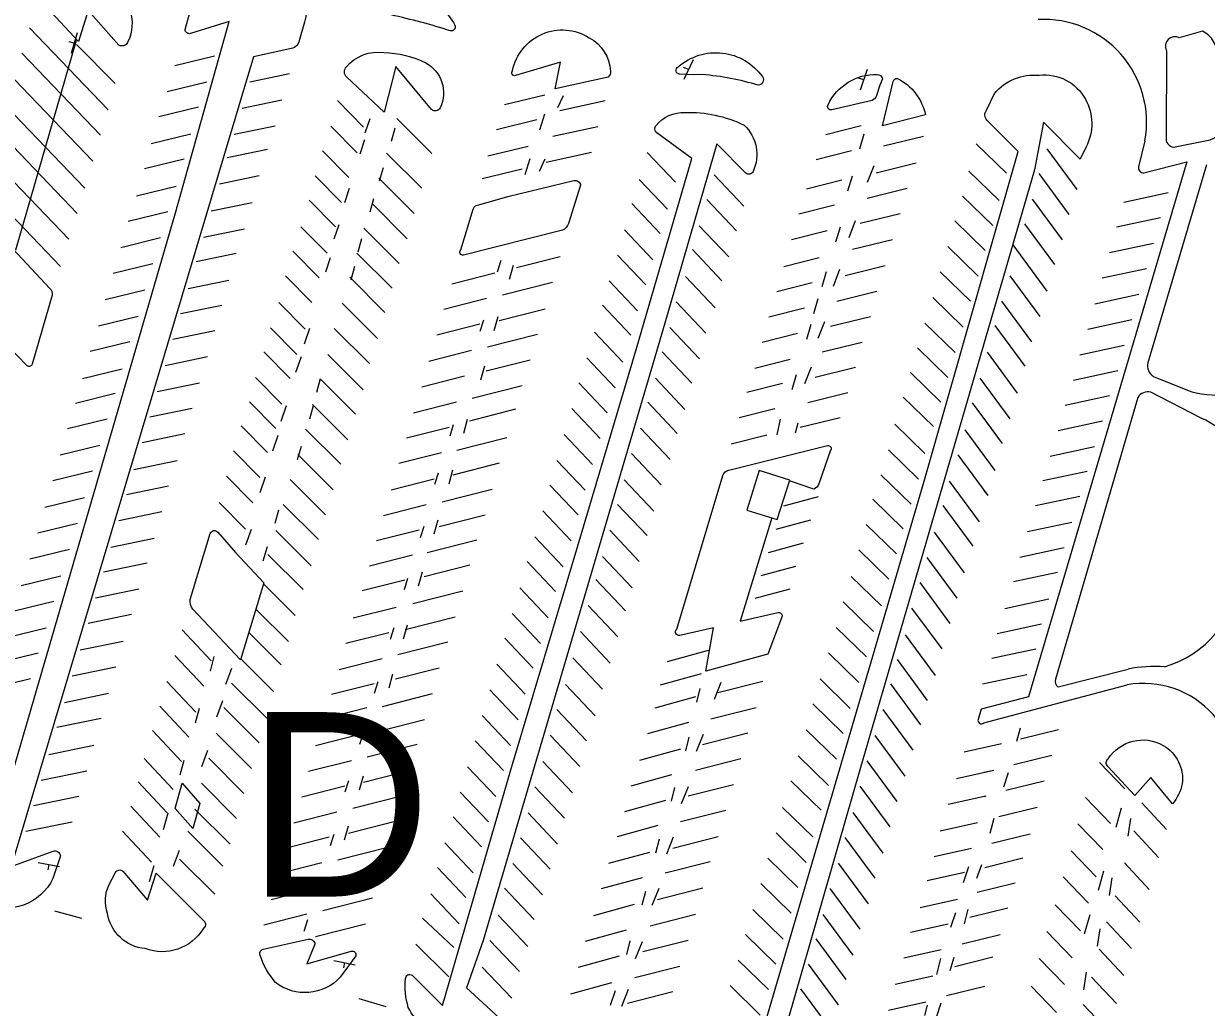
# Model space of a CAD drawing. Header units: feet. Extents: x 6763715 to 6770513, y 1886699 to 1891873.
# Drawn here: x 6765929 to 6766365.2, y 1888119.2 to 1888481.9 of the extents above; entities that cross this region are included whole.
import ezdxf

# ---------------------------------------------------------------- set-up
doc = ezdxf.new("R2010")
doc.units = ezdxf.units.FT
doc.header["$LTSCALE"] = 48
doc.header["$MEASUREMENT"] = 0
doc.layers.get('0').update_dxf_attribs({"lineweight": 0})
for name, color, linetype, lineweight in [('C-PKNG-IDEN', 7, 'Continuous', 0), ('C-PKNG-STRP', 3, 'Continuous', 0), ('C-ROAD', 5, 'Continuous', 0), ('L-SITE-WALK', 6, 'Continuous', 0)]:
    doc.layers.add(name, color=color, linetype=linetype, lineweight=lineweight)
doc.styles.add('Campus_Base_Map_NEW$0$STANDARD', font='arial.ttf', dxfattribs={"height": 3.8})

# ---------------------------------------------------------------- blocks, each defined once
blk = doc.blocks.new('Campus_Base_Map_NEW$0$S1')
for points in [[(-0.0833, 0), (0.0833, 0)], [(0, 0), (0, -0.0417)]]:
    blk.add_lwpolyline(points)

msp = doc.modelspace()

# ---------------------------------------------------------------- linework, layer by layer
at = {"layer": 'C-PKNG-STRP'}
for points in [[(6765931.2, 1888480.34), (6765960.27, 1888450.12)], [(6765926.11, 1888398.48), (6765948.59, 1888475.78)], [(6765948.56, 1888474.23), (6765962.74, 1888459.81)], [(6765928.32, 1888471.03), (6765957.39, 1888440.81)], [(6765999.38, 1888469.91), (6765984.75, 1888466.34)], [(6766012.47, 1888460.42), (6766027.08, 1888463.44)], [(6765925.5, 1888461.41), (6765954.57, 1888431.19)], [(6765996.6, 1888460.34), (6765981.97, 1888456.77)], [(6766009.58, 1888450.75), (6766024.28, 1888453.79)], [(6766121.23, 1888455.49), (6766106.38, 1888451.91)], [(6766126.07, 1888450.9), (6766128.1, 1888455.43)], [(6765922.55, 1888451.48), (6765951.63, 1888421.26)], [(6765993.5, 1888451.06), (6765978.87, 1888447.49)], [(6766054.43, 1888443.67), (6766044.73, 1888453.5)], [(6766126.81, 1888449.87), (6766143.46, 1888453.47)], [(6766055.03, 1888441.62), (6766056.82, 1888446.93)], [(6766066.65, 1888446.94), (6766079.63, 1888433.97)], [(6766118.3, 1888446.35), (6766103.45, 1888442.77)], [(6766119.4, 1888442.77), (6766121.21, 1888448.66)], [(6765919.72, 1888442.04), (6765948.8, 1888411.81)], [(6765990.73, 1888441.14), (6765976.1, 1888437.57)], [(6766006.69, 1888441.08), (6766021.81, 1888444.21)], [(6766052.04, 1888434.25), (6766042.35, 1888444.07)], [(6766064.71, 1888438.54), (6766066.11, 1888443.48)], [(6766124.16, 1888440.35), (6766140.81, 1888443.95)], [(6766237.95, 1888444.13), (6766224.85, 1888440.84)], [(6766237.46, 1888435.66), (6766239.07, 1888441.18)], [(6766053.11, 1888433.89), (6766054.9, 1888439.2)], [(6766115.05, 1888436.54), (6766100.2, 1888432.96)], [(6766246.1, 1888436.81), (6766260.86, 1888440.43)], [(6766291.49, 1888426.69), (6766280.35, 1888437.57)], [(6765916.63, 1888432.59), (6765945.71, 1888402.36)], [(6765988.2, 1888431.93), (6765973.57, 1888428.35)], [(6766004.11, 1888432.47), (6766018.97, 1888435.54)], [(6766048.94, 1888425.19), (6766039.24, 1888435.01)], [(6766062.88, 1888434.16), (6766075.87, 1888421.19)], [(6766113.97, 1888426.23), (6766115.78, 1888432.11)], [(6766119.29, 1888427.53), (6766121.33, 1888432.05)], [(6766121.77, 1888430.83), (6766138.43, 1888434.44)], [(6766169.45, 1888423.36), (6766159, 1888434.39)], [(6766234.36, 1888434.93), (6766221.27, 1888431.63)], [(6766306.32, 1888435.69), (6766317.4, 1888420.67)], [(6766060.3, 1888423.93), (6766061.71, 1888428.87)], [(6766112.93, 1888428.18), (6766098.08, 1888424.6)], [(6766240.29, 1888423.38), (6766242.71, 1888429.59)], [(6766243.42, 1888426.89), (6766258.18, 1888430.51)], [(6766288.82, 1888416.64), (6766277.67, 1888427.51)], [(6766001.22, 1888422.8), (6766015.96, 1888425.84)], [(6766046.27, 1888415.97), (6766036.58, 1888425.8)], [(6766060.09, 1888424.89), (6766073.07, 1888411.93)], [(6766166.51, 1888413.43), (6766156.06, 1888424.46)], [(6766183.71, 1888426.12), (6766194.62, 1888414.58)], [(6766230.83, 1888424.14), (6766217.74, 1888420.84)], [(6766233.05, 1888420.21), (6766234.65, 1888425.73)], [(6766303.44, 1888426.56), (6766314.51, 1888411.54)], [(6765913.6, 1888422.61), (6765942.68, 1888392.38)], [(6765985.31, 1888421.86), (6765970.68, 1888418.29)], [(6766047.47, 1888415.93), (6766049.25, 1888421.24)], [(6766240.15, 1888417.56), (6766254.91, 1888421.18)], [(6766351.1, 1888419.43), (6766334.79, 1888415.93)], [(6765998.23, 1888412.81), (6766013.32, 1888415.92)], [(6766044, 1888406.9), (6766034.31, 1888416.73)], [(6766056.8, 1888412.48), (6766058.2, 1888417.42)], [(6766057.52, 1888415.55), (6766070.51, 1888402.58)], [(6766163.79, 1888404.52), (6766153.34, 1888415.55)], [(6766181.04, 1888417.01), (6766191.95, 1888405.46)], [(6766228.04, 1888414.92), (6766214.94, 1888411.62)], [(6766286.42, 1888407.39), (6766275.28, 1888418.26)], [(6766301, 1888417.17), (6766312.08, 1888402.15)], [(6765982.26, 1888412.5), (6765967.63, 1888408.93)], [(6766237.49, 1888408.25), (6766252.25, 1888411.87)], [(6766286.42, 1888407.39), (6766283.14, 1888410.6)], [(6766348.35, 1888410.3), (6766332.04, 1888406.8)], [(6765995.34, 1888403.14), (6766010.46, 1888406.26)], [(6766040.92, 1888397.19), (6766031.22, 1888407.01)], [(6766043.59, 1888402.48), (6766045.38, 1888407.79)], [(6766054.51, 1888406.45), (6766067.49, 1888393.48)], [(6766161.06, 1888394.77), (6766150.61, 1888405.8)], [(6766178.22, 1888407.38), (6766189.13, 1888395.84)], [(6766228.62, 1888401.41), (6766230.23, 1888406.93)], [(6766233.45, 1888403.04), (6766235.87, 1888409.25)], [(6766283.63, 1888398.26), (6766272.48, 1888409.13)], [(6766298.12, 1888408.04), (6766309.19, 1888393.02)], [(6765979.48, 1888402.84), (6765964.85, 1888399.27)], [(6766052.4, 1888397.69), (6766053.81, 1888402.64)], [(6766225.35, 1888405.43), (6766212.25, 1888402.14)], [(6766234.67, 1888398.68), (6766249.43, 1888402.3)], [(6765992.67, 1888394.2), (6766007.44, 1888397.25)], [(6766038.03, 1888388.18), (6766028.34, 1888398.01)], [(6766051.93, 1888397.28), (6766064.91, 1888384.32)], [(6766175.66, 1888398.63), (6766186.57, 1888387.09)], [(6766281.06, 1888388.78), (6766269.92, 1888399.65)], [(6766283.63, 1888398.26), (6766283.14, 1888398.74)], [(6766293.79, 1888400.3), (6766306.38, 1888383.22)], [(6766345.74, 1888400.82), (6766329.44, 1888397.32)], [(6765976.74, 1888393.31), (6765962.11, 1888389.74)], [(6766040.47, 1888390.34), (6766042.25, 1888395.65)], [(6766103.77, 1888390.4), (6766105.12, 1888394.63)], [(6766108.23, 1888387.61), (6766109.68, 1888392.77)], [(6766110.83, 1888391.9), (6766126.96, 1888396)], [(6766158.45, 1888385.51), (6766148, 1888396.54)], [(6766222.45, 1888395.5), (6766209.35, 1888392.21)], [(6766232.02, 1888389.02), (6766246.78, 1888392.64)], [(6766035.37, 1888379.1), (6766025.67, 1888388.92)], [(6766049.3, 1888388.37), (6766062.29, 1888375.41)], [(6766049.78, 1888387.47), (6766051.18, 1888392.41)], [(6766102.78, 1888389.88), (6766086.97, 1888385.87)], [(6766173.18, 1888388.65), (6766184.08, 1888377.1)], [(6766223.49, 1888385.01), (6766225.09, 1888390.53)], [(6766227.67, 1888385.12), (6766230.09, 1888391.33)], [(6766278.23, 1888379.51), (6766267.08, 1888390.39)], [(6766292.78, 1888388.94), (6766303.85, 1888373.92)], [(6766343.08, 1888391.52), (6766326.78, 1888388.02)], [(6765989.69, 1888384.22), (6766004.71, 1888387.33)], [(6766105.67, 1888381.92), (6766124.09, 1888386.6)], [(6766155.4, 1888375.97), (6766144.95, 1888387)], [(6766219.88, 1888386.25), (6766206.78, 1888382.95)], [(6765973.79, 1888383.6), (6765959.16, 1888380.03)], [(6766099.77, 1888380.47), (6766083.97, 1888376.46)], [(6766220.46, 1888374.95), (6766222.07, 1888380.47)], [(6766228.93, 1888379.57), (6766243.69, 1888383.19)], [(6766275.54, 1888369.99), (6766264.39, 1888380.86)], [(6766289.64, 1888379.58), (6766300.71, 1888364.56)], [(6766340.35, 1888381.99), (6766324.04, 1888378.49)], [(6765986.92, 1888374.96), (6766002.19, 1888378.11)], [(6766032.82, 1888369.23), (6766023.12, 1888379.05)], [(6766046.52, 1888378.8), (6766059.51, 1888365.84)], [(6766104.35, 1888372.4), (6766121.36, 1888376.72)], [(6766152.95, 1888367.07), (6766142.5, 1888378.1)], [(6766169.73, 1888379.27), (6766180.63, 1888367.73)], [(6766217, 1888376.98), (6766203.9, 1888373.68)], [(6765971.32, 1888373.91), (6765956.69, 1888370.34)], [(6766097.25, 1888371.08), (6766081.45, 1888367.07)], [(6766097.43, 1888368.45), (6766098.78, 1888372.68)], [(6766102.62, 1888368.68), (6766104.06, 1888373.84)], [(6766217.81, 1888365.51), (6766219.42, 1888371.03)], [(6766222.11, 1888365.89), (6766224.53, 1888372.1)], [(6766226.58, 1888370.28), (6766241.34, 1888373.9)], [(6766272.57, 1888360.58), (6766261.43, 1888371.46)], [(6766337.78, 1888372.65), (6766321.47, 1888369.15)], [(6765984.1, 1888365.53), (6765999.57, 1888368.72)], [(6766029.77, 1888359.86), (6766020.07, 1888369.69)], [(6766032.58, 1888363.76), (6766034.57, 1888369.6)], [(6766043.6, 1888369.49), (6766056.59, 1888356.52)], [(6766100.15, 1888362.69), (6766118.57, 1888367.37)], [(6766150.05, 1888357.1), (6766139.6, 1888368.13)], [(6766167.34, 1888369.89), (6766178.24, 1888358.34)], [(6766214.47, 1888367.59), (6766201.38, 1888364.3)], [(6766287.23, 1888370.54), (6766298.31, 1888355.53)], [(6765968.23, 1888364.5), (6765953.6, 1888360.93)], [(6766223.53, 1888360.87), (6766238.29, 1888364.49)], [(6766269.82, 1888351.45), (6766258.68, 1888362.33)], [(6766334.86, 1888363.2), (6766318.56, 1888359.7)], [(6765981.21, 1888355.89), (6765996.8, 1888359.11)], [(6766027.36, 1888351.05), (6766017.66, 1888360.88)], [(6766029.48, 1888353.33), (6766031.47, 1888359.18)], [(6766041.26, 1888359.89), (6766054.25, 1888346.92)], [(6766094.21, 1888361.37), (6766078.41, 1888357.36)], [(6766099.66, 1888353.86), (6766115.83, 1888357.97)], [(6766147.13, 1888347.65), (6766136.69, 1888358.68)], [(6766164.5, 1888360.84), (6766175.4, 1888349.3)], [(6766211.78, 1888358.07), (6766198.68, 1888354.77)], [(6766284.33, 1888360.7), (6766295.41, 1888345.69)], [(6765965.33, 1888354.48), (6765950.7, 1888350.91)], [(6766097.64, 1888350.52), (6766099.09, 1888355.69)], [(6766217.17, 1888349.14), (6766219.59, 1888355.35)], [(6766221, 1888351.57), (6766235.76, 1888355.19)], [(6766332.51, 1888353.86), (6766316.21, 1888350.36)], [(6765978.34, 1888346.27), (6765993.93, 1888349.49)], [(6766024.31, 1888341.56), (6766014.61, 1888351.38)], [(6766037.14, 1888346.03), (6766038.55, 1888350.98)], [(6766038.46, 1888350.84), (6766051.45, 1888337.88)], [(6766091.65, 1888351.85), (6766075.84, 1888347.84)], [(6766144.25, 1888338.39), (6766133.81, 1888349.42)], [(6766162.03, 1888351.15), (6766172.93, 1888339.6)], [(6766208.84, 1888349.15), (6766195.75, 1888345.85)], [(6766212.49, 1888347.03), (6766214.1, 1888352.55)], [(6766267.25, 1888342.33), (6766256.1, 1888353.2)], [(6766281.64, 1888351.13), (6766292.72, 1888336.12)], [(6766281.64, 1888351.13), (6766292.72, 1888336.12)], [(6765962.84, 1888345.45), (6765948.21, 1888341.88)], [(6766094.45, 1888343.76), (6766112.87, 1888348.44)], [(6766218.26, 1888342.22), (6766233.02, 1888345.84)], [(6766022.04, 1888332.58), (6766012.34, 1888342.4)], [(6766023.96, 1888335.25), (6766025.96, 1888341.09)], [(6766034.55, 1888336.12), (6766035.96, 1888341.06)], [(6766035.59, 1888341.4), (6766048.58, 1888328.43)], [(6766088.65, 1888342.27), (6766072.84, 1888338.26)], [(6766159.18, 1888342.32), (6766170.08, 1888330.78)], [(6766264.53, 1888333.29), (6766253.39, 1888344.16)], [(6766278.89, 1888342.09), (6766289.96, 1888327.07)], [(6766329.46, 1888344.59), (6766313.15, 1888341.09)], [(6765959.88, 1888336.09), (6765945.25, 1888332.52)], [(6765975.54, 1888336.91), (6765991.19, 1888340.14)], [(6766091.35, 1888330.87), (6766092.79, 1888336.03)], [(6766093.56, 1888335.49), (6766110.54, 1888339.8)], [(6766141.69, 1888328.91), (6766131.25, 1888339.94)], [(6766206.01, 1888339.88), (6766192.91, 1888336.59)], [(6766206.93, 1888330.31), (6766208.13, 1888336.08)], [(6766215.46, 1888333.09), (6766230.22, 1888336.71)], [(6766283.14, 1888336.32), (6766289.96, 1888327.07)], [(6766018.96, 1888323.79), (6766009.27, 1888333.61)], [(6766033.01, 1888332.4), (6766045.99, 1888319.44)], [(6766085.99, 1888333.01), (6766070.19, 1888329)], [(6766086.28, 1888329.85), (6766087.62, 1888334.08)], [(6766156.53, 1888332.71), (6766167.44, 1888321.17)], [(6766213.69, 1888331.04), (6766214.7, 1888334.73)], [(6766261.42, 1888323.35), (6766250.27, 1888334.22)], [(6766276.16, 1888332.17), (6766287.24, 1888317.15)], [(6766326.89, 1888335.29), (6766310.58, 1888331.79)], [(6765972.71, 1888327.45), (6765988.45, 1888330.7)], [(6766020.92, 1888324.34), (6766022.92, 1888330.19)], [(6766088.81, 1888324.56), (6766107.23, 1888329.24)], [(6766138.82, 1888319.38), (6766128.38, 1888330.41)], [(6766203.1, 1888330.17), (6766190.01, 1888326.88)], [(6765957.19, 1888326.3), (6765942.56, 1888322.73)], [(6766016.17, 1888314.57), (6766006.47, 1888324.39)], [(6766030.07, 1888321.19), (6766031.48, 1888326.14)], [(6766030.18, 1888322.96), (6766043.17, 1888310)], [(6766083.16, 1888323.65), (6766067.35, 1888319.64)], [(6766153.26, 1888323.38), (6766164.16, 1888311.84)], [(6766259.07, 1888313.88), (6766247.93, 1888324.75)], [(6766273.5, 1888322.86), (6766284.58, 1888307.85)], [(6766323.93, 1888325.8), (6766307.62, 1888322.3)], [(6765969.73, 1888317.48), (6765985.68, 1888320.77)], [(6766087.47, 1888315.57), (6766104.48, 1888319.89)], [(6766136.13, 1888309.81), (6766125.68, 1888320.84)], [(6765954.41, 1888316.86), (6765939.78, 1888313.29)], [(6766013.6, 1888305.18), (6766003.91, 1888315)], [(6766016.28, 1888308.98), (6766018.28, 1888314.82)], [(6766080.67, 1888312.02), (6766082.02, 1888316.25)], [(6766085.91, 1888312.21), (6766087.35, 1888317.37)], [(6766256.32, 1888304.66), (6766245.18, 1888315.53)], [(6766321.26, 1888316.76), (6766304.96, 1888313.26)], [(6765966.98, 1888308.29), (6765982.49, 1888311.49)], [(6766027.35, 1888313.74), (6766040.33, 1888300.77)], [(6766080.43, 1888313.91), (6766064.62, 1888309.9)], [(6766083.42, 1888305.6), (6766101.84, 1888310.28)], [(6766133.6, 1888300.73), (6766123.15, 1888311.76)], [(6766150.48, 1888313.72), (6766161.39, 1888302.18)], [(6766270.37, 1888313.23), (6766281.45, 1888298.22)], [(6766283.14, 1888309.8), (6766284.58, 1888307.85)], [(6765951.46, 1888307.06), (6765936.83, 1888303.49)], [(6766209.34, 1888304.05), (6766222.16, 1888307.52)], [(6766253.39, 1888295.65), (6766242.25, 1888306.53)], [(6766318.51, 1888307.58), (6766302.21, 1888304.08)], [(6766318.51, 1888307.58), (6766302.21, 1888304.08)], [(6765964.11, 1888298.69), (6765980.02, 1888301.97)], [(6766010.87, 1888295.52), (6766001.17, 1888305.34)], [(6766021.8, 1888297.72), (6766023.21, 1888302.66)], [(6766024.77, 1888304.61), (6766037.75, 1888291.65)], [(6766077.51, 1888304.46), (6766061.71, 1888300.45)], [(6766130.9, 1888291.16), (6766120.46, 1888302.19)], [(6766148.04, 1888304.64), (6766158.94, 1888293.1)], [(6766267.97, 1888304.2), (6766279.05, 1888289.19)], [(6765948.94, 1888297.63), (6765934.31, 1888294.06)], [(6766080.45, 1888293.77), (6766081.9, 1888298.94)], [(6766082.29, 1888296.46), (6766099.19, 1888300.75)], [(6766206.57, 1888295.49), (6766219.39, 1888298.96)], [(6766250.95, 1888286.4), (6766239.81, 1888297.27)], [(6766315.56, 1888297.96), (6766299.25, 1888294.46)], [(6766315.56, 1888297.96), (6766299.25, 1888294.46)], [(6766011.04, 1888289.66), (6766013.03, 1888295.51)], [(6766022.04, 1888295), (6766035.02, 1888282.03)], [(6766074.94, 1888295.16), (6766059.14, 1888291.15)], [(6766075.39, 1888292.4), (6766076.74, 1888296.63)], [(6766128.04, 1888281.58), (6766117.59, 1888292.61)], [(6766145.17, 1888295.07), (6766156.07, 1888283.53)], [(6766264.85, 1888294.44), (6766275.92, 1888279.42)], [(6765945.9, 1888288.05), (6765931.27, 1888284.47)], [(6765961.18, 1888288.88), (6765977.16, 1888292.18)], [(6766017.33, 1888283.77), (6766019.03, 1888289.07)], [(6766077.8, 1888286.89), (6766096.22, 1888291.57)], [(6766203.79, 1888286.93), (6766216.62, 1888290.4)], [(6766312.73, 1888288.56), (6766296.42, 1888285.06)], [(6766312.73, 1888288.56), (6766296.42, 1888285.06)], [(6766019.14, 1888286.17), (6766032.12, 1888273.21)], [(6766072.46, 1888285.91), (6766056.65, 1888281.89)], [(6766142.57, 1888285.37), (6766153.47, 1888273.83)], [(6766248.17, 1888277), (6766237.02, 1888287.88)], [(6766262.1, 1888285.09), (6766273.18, 1888270.07)], [(6765958.45, 1888279.77), (6765974.58, 1888283.1)], [(6766074.72, 1888274.62), (6766076.16, 1888279.78)], [(6766076.71, 1888278.08), (6766093.56, 1888282.35)], [(6766125.19, 1888272.49), (6766114.75, 1888283.52)], [(6766201.02, 1888278.37), (6766213.85, 1888281.84)], [(6766310.37, 1888279.57), (6766294.06, 1888276.07)], [(6766310.37, 1888279.57), (6766294.06, 1888276.07)], [(6765942.82, 1888278.2), (6765928.19, 1888274.63)], [(6766017.79, 1888275.03), (6766029.21, 1888263.63)], [(6766069.66, 1888276.73), (6766053.86, 1888272.72)], [(6766069.44, 1888273.2), (6766070.78, 1888277.43)], [(6766140.01, 1888276.95), (6766150.94, 1888265.38)], [(6766245.35, 1888267.21), (6766234.2, 1888278.08)], [(6766259.49, 1888275.79), (6766270.56, 1888260.77)], [(6765955.6, 1888270.22), (6765971.58, 1888273.52)], [(6766072.53, 1888268.11), (6766090.95, 1888272.79)], [(6766122.51, 1888262.83), (6766112.06, 1888273.86)], [(6766198.86, 1888270.06), (6766211.68, 1888273.52)], [(6765940.16, 1888268.85), (6765925.53, 1888265.28)], [(6766066.42, 1888266.65), (6766050.61, 1888262.64)], [(6766137.19, 1888267.32), (6766148.12, 1888255.75)], [(6766242.47, 1888257.81), (6766231.33, 1888268.68)], [(6766256.53, 1888266.34), (6766267.6, 1888251.32)], [(6766307.16, 1888269.63), (6766290.85, 1888266.13)], [(6766307.16, 1888269.63), (6766290.85, 1888266.13)], [(6765952.78, 1888260.81), (6765968.84, 1888264.12)], [(6766014.97, 1888265.73), (6766026.7, 1888254.02)], [(6766069.8, 1888258.45), (6766088.22, 1888263.13)], [(6766119.68, 1888253.35), (6766109.23, 1888264.38)], [(6765937.3, 1888258.97), (6765922.68, 1888255.39)], [(6765998.23, 1888246.99), (6765987.55, 1888258.37)], [(6766064.37, 1888254.95), (6766065.72, 1888259.18)], [(6766069.13, 1888255.03), (6766070.57, 1888260.2)], [(6766134.37, 1888257.7), (6766145.3, 1888246.13)], [(6766239.82, 1888248.42), (6766228.68, 1888259.29)], [(6766304.37, 1888260.41), (6766288.06, 1888256.91)], [(6766304.37, 1888260.41), (6766288.06, 1888256.91)], [(6765949.84, 1888250.95), (6765965.72, 1888254.23)], [(6766012.33, 1888257.09), (6766023.97, 1888245.46)], [(6766063.72, 1888257.3), (6766047.91, 1888253.29)], [(6766067, 1888249.32), (6766085.42, 1888254)], [(6766116.93, 1888244.22), (6766106.48, 1888255.25)], [(6766254.11, 1888256.51), (6766265.18, 1888241.5)], [(6765934.42, 1888249.78), (6765919.79, 1888246.21)], [(6765995.53, 1888237.6), (6765984.85, 1888248.97)], [(6766181.45, 1888250.79), (6766166.36, 1888246.63)], [(6766236.99, 1888238.98), (6766225.85, 1888249.85)], [(6766302.36, 1888251.26), (6766286.06, 1888247.76)], [(6766302.36, 1888251.26), (6766286.06, 1888247.76)], [(6765946.99, 1888241.43), (6765963.07, 1888244.75)], [(6765997.97, 1888243.11), (6765999.36, 1888248.58)], [(6766009.14, 1888247.71), (6766021.24, 1888235.63)], [(6766061.25, 1888247.65), (6766045.45, 1888243.64)], [(6766066.13, 1888240.3), (6766082.34, 1888244.41)], [(6766114.01, 1888234.64), (6766103.57, 1888245.67)], [(6766131.55, 1888248.07), (6766142.48, 1888236.5)], [(6766251.22, 1888247.38), (6766262.3, 1888232.36)], [(6765931.55, 1888240.34), (6765916.92, 1888236.77)], [(6766003.57, 1888238.33), (6766005.77, 1888244.27)], [(6766063.79, 1888237), (6766065.24, 1888242.16)], [(6766178.9, 1888242.11), (6766163.81, 1888237.95)], [(6766233.9, 1888229.39), (6766222.76, 1888240.26)], [(6766298.96, 1888241.8), (6766282.66, 1888238.3)], [(6766298.96, 1888241.8), (6766282.66, 1888238.3)], [(6765992.49, 1888227.97), (6765981.81, 1888239.35)], [(6766005.71, 1888238.76), (6766018.69, 1888225.8)], [(6766058.32, 1888238.52), (6766042.52, 1888234.51)], [(6766058.4, 1888235.08), (6766059.74, 1888239.32)], [(6766111.45, 1888225.25), (6766101, 1888236.28)], [(6766128.91, 1888238.26), (6766139.81, 1888226.72)], [(6766177.3, 1888231.7), (6766178.57, 1888236.76)], [(6766183.77, 1888232.86), (6766186.28, 1888239.11)], [(6766185.01, 1888235.24), (6766201.68, 1888239.5)], [(6766248.69, 1888238.43), (6766259.76, 1888223.41)], [(6765944.06, 1888231.64), (6765960.34, 1888235)], [(6766000.34, 1888226.36), (6766002.55, 1888232.3)], [(6766061.4, 1888230.17), (6766079.82, 1888234.85)], [(6766176.87, 1888233.62), (6766161.78, 1888229.46)], [(6765989.91, 1888218.8), (6765979.23, 1888230.18)], [(6765992.45, 1888224.05), (6765993.84, 1888229.52)], [(6766002.87, 1888229.72), (6766015.85, 1888216.75)], [(6766055.6, 1888229.61), (6766039.8, 1888225.6)], [(6766125.72, 1888229.03), (6766136.62, 1888217.48)], [(6766182.45, 1888225.54), (6766199.13, 1888229.8)], [(6766231.29, 1888220.18), (6766220.14, 1888231.05)], [(6766245.9, 1888228.99), (6766256.98, 1888213.97)], [(6765941.31, 1888222.45), (6765957.67, 1888225.83)], [(6766058.18, 1888218.03), (6766059.63, 1888223.19)], [(6766060.06, 1888221), (6766076.86, 1888225.27)], [(6766108.62, 1888215.72), (6766098.18, 1888226.75)], [(6766174.18, 1888224.18), (6766159.09, 1888220.02)], [(6765987.29, 1888209.85), (6765976.61, 1888221.23)], [(6766000.08, 1888220.23), (6766013.07, 1888207.27)], [(6766052.49, 1888219.62), (6766036.68, 1888215.61)], [(6766053.05, 1888216.17), (6766054.4, 1888220.4)], [(6766123.24, 1888219.6), (6766134.14, 1888208.05)], [(6766173.19, 1888213.75), (6766174.46, 1888218.82)], [(6766177.2, 1888213.67), (6766179.71, 1888219.93)], [(6766179.45, 1888216.09), (6766196.12, 1888220.35)], [(6766228.81, 1888210.66), (6766217.67, 1888221.53)], [(6766242.99, 1888219.41), (6766254.06, 1888204.4)], [(6766295.36, 1888217.39), (6766296.72, 1888222.29)], [(6766295.36, 1888217.39), (6766296.72, 1888222.29)], [(6766296.65, 1888218.19), (6766310.71, 1888221.65)], [(6766296.65, 1888218.19), (6766310.71, 1888221.65)], [(6765938.33, 1888212.47), (6765954.95, 1888215.9)], [(6765994.76, 1888208.01), (6765996.96, 1888213.95)], [(6766055.78, 1888211.51), (6766074.2, 1888216.18)], [(6766106.01, 1888206.46), (6766095.56, 1888217.49)], [(6766171.23, 1888214.34), (6766156.14, 1888210.18)], [(6766289.67, 1888216.31), (6766275.86, 1888213.25)], [(6765984.23, 1888199.52), (6765973.55, 1888210.9)], [(6765986.81, 1888204.86), (6765988.19, 1888210.33)], [(6765997.29, 1888211.01), (6766010.27, 1888198.05)], [(6766049.92, 1888210.1), (6766034.12, 1888206.09)], [(6766120.51, 1888209.81), (6766131.42, 1888198.26)], [(6766176.84, 1888206.65), (6766193.52, 1888210.92)], [(6766225.81, 1888201.03), (6766214.67, 1888211.91)], [(6766240.02, 1888210.1), (6766251.1, 1888195.08)], [(6766294.17, 1888208.72), (6766308.23, 1888212.18)], [(6766294.17, 1888208.72), (6766308.23, 1888212.18)], [(6765935.48, 1888202.94), (6765952.34, 1888206.42)], [(6766054.41, 1888202.27), (6766071.33, 1888206.56)], [(6766103.18, 1888196.88), (6766092.74, 1888207.92)], [(6766286.85, 1888206.56), (6766273.04, 1888203.5)], [(6766286.85, 1888206.56), (6766283.14, 1888205.73)], [(6766290.55, 1888200.44), (6766292.21, 1888205.83)], [(6766290.55, 1888200.44), (6766292.21, 1888205.83)], [(6766335.11, 1888199.79), (6766325.77, 1888209.41)], [(6765981.98, 1888190.94), (6765971.3, 1888202.31)], [(6765994.58, 1888201.79), (6766007.57, 1888188.83)], [(6766047.49, 1888200.72), (6766031.69, 1888196.71)], [(6766047.61, 1888198.61), (6766048.95, 1888202.84)], [(6766052.92, 1888199.33), (6766054.36, 1888204.49)], [(6766168.01, 1888204.92), (6766152.91, 1888200.76)], [(6766174.1, 1888197.13), (6766190.78, 1888201.39)], [(6766223.15, 1888191.86), (6766212.01, 1888202.73)], [(6766237.41, 1888200.75), (6766248.49, 1888185.73)], [(6766291.3, 1888199.27), (6766305.36, 1888202.74)], [(6766291.3, 1888199.27), (6766305.36, 1888202.74)], [(6765932.7, 1888193.63), (6765949.34, 1888197.06)], [(6766050.47, 1888192.63), (6766068.89, 1888197.31)], [(6766100.44, 1888187.53), (6766089.99, 1888198.56)], [(6766117.55, 1888200.49), (6766128.45, 1888188.95)], [(6766167.92, 1888195.18), (6766169.19, 1888200.25)], [(6766171.7, 1888194.31), (6766174.2, 1888200.57)], [(6766283.85, 1888197.02), (6766270.04, 1888193.96)], [(6766283.85, 1888197.02), (6766283.14, 1888196.86)], [(6766329.88, 1888187), (6766320.58, 1888196.57)], [(6765979.23, 1888181.94), (6765968.55, 1888193.31)], [(6765992.2, 1888192.32), (6766005.18, 1888179.36)], [(6766165.71, 1888195.41), (6766150.62, 1888191.25)], [(6766220.07, 1888182.06), (6766208.93, 1888192.93)], [(6766288.7, 1888189.57), (6766302.76, 1888193.04)], [(6766288.7, 1888189.57), (6766302.76, 1888193.04)], [(6766331.93, 1888185.68), (6766333.92, 1888192.8)], [(6766341.43, 1888194.57), (6766350.55, 1888184.77)], [(6766341.43, 1888194.57), (6766350.55, 1888184.77)], [(6765929.85, 1888184.11), (6765946.95, 1888187.64)], [(6765980.62, 1888184.72), (6765982.29, 1888190.86)], [(6766044.49, 1888191.14), (6766028.69, 1888187.13)], [(6766048.84, 1888183.41), (6766066.07, 1888187.78)], [(6766097.86, 1888178.36), (6766087.42, 1888189.4)], [(6766115.08, 1888190.88), (6766125.98, 1888179.34)], [(6766171.32, 1888187.69), (6766187.99, 1888191.95)], [(6766234.86, 1888191.05), (6766245.93, 1888176.04)], [(6766285.49, 1888183.38), (6766287.01, 1888188.94)], [(6766285.49, 1888183.38), (6766287.01, 1888188.94)], [(6766336.41, 1888182.32), (6766337.37, 1888188.79)], [(6765976.21, 1888172.75), (6765965.53, 1888184.13)], [(6765989.54, 1888184.16), (6766002.53, 1888171.2)], [(6766047.37, 1888180.98), (6766048.81, 1888186.14)], [(6766162.96, 1888186.24), (6766147.87, 1888182.08)], [(6766217.68, 1888172.63), (6766206.54, 1888183.5)], [(6766280.81, 1888187.22), (6766267, 1888184.16)], [(6766327.02, 1888177.38), (6766317.79, 1888186.88)], [(6766338.46, 1888184.29), (6766347.58, 1888174.49)], [(6766041.74, 1888181.88), (6766025.94, 1888177.86)], [(6766042.21, 1888178.85), (6766043.55, 1888183.09)], [(6766094.82, 1888168.78), (6766084.38, 1888179.81)], [(6766112.33, 1888181.67), (6766123.23, 1888170.12)], [(6766162.22, 1888176.21), (6766163.49, 1888181.28)], [(6766166.25, 1888175.74), (6766168.75, 1888182)], [(6766168.5, 1888177.89), (6766185.18, 1888182.15)], [(6766231.89, 1888181.83), (6766242.96, 1888166.81)], [(6766286.15, 1888179.75), (6766300.21, 1888183.21)], [(6766286.15, 1888179.75), (6766300.21, 1888183.21)], [(6765984.37, 1888171.24), (6765986.58, 1888177.18)], [(6766044.87, 1888173.53), (6766063.29, 1888178.21)], [(6766159.79, 1888176.34), (6766144.7, 1888172.18)], [(6766278.65, 1888177.75), (6766264.84, 1888174.7)], [(6766324.63, 1888167.27), (6766315.29, 1888176.88)], [(6765975.46, 1888165.59), (6765977.18, 1888171.55)], [(6765986.57, 1888173.88), (6765999.55, 1888160.91)], [(6766038.96, 1888172.43), (6766023.16, 1888168.42)], [(6766092.11, 1888159.74), (6766081.66, 1888170.77)], [(6766109.5, 1888172.27), (6766120.4, 1888160.72)], [(6766165.58, 1888168.75), (6766182.25, 1888173.02)], [(6766214.58, 1888163.35), (6766203.44, 1888174.23)], [(6766229.46, 1888172.35), (6766240.53, 1888157.34)], [(6766275.67, 1888165.22), (6766277.61, 1888171.15)], [(6766280.58, 1888166.86), (6766282.43, 1888171.86)], [(6766280.58, 1888166.86), (6766282.43, 1888171.86)], [(6766283.48, 1888170.79), (6766297.54, 1888174.26)], [(6766283.48, 1888170.79), (6766297.54, 1888174.26)], [(6766335.04, 1888172.43), (6766344.16, 1888162.63)], [(6766042.22, 1888161.5), (6766043.72, 1888166.4)], [(6766044.15, 1888164.56), (6766060.37, 1888168.68)], [(6766157.09, 1888166.99), (6766142, 1888162.83)], [(6766276.02, 1888168.89), (6766262.21, 1888165.83)], [(6766321.76, 1888157.65), (6766312.42, 1888167.26)], [(6766325.46, 1888162.36), (6766327.45, 1888169.48)], [(6766329.46, 1888160.44), (6766330.41, 1888166.9)], [(6766036.13, 1888162.9), (6766020.33, 1888158.89)], [(6766036.94, 1888161.22), (6766038.29, 1888165.45)], [(6766106.39, 1888163.08), (6766117.3, 1888151.54)], [(6766157.19, 1888157), (6766158.46, 1888162.06)], [(6766160.85, 1888156.86), (6766163.36, 1888163.12)], [(6766162.85, 1888159.01), (6766179.52, 1888163.27)], [(6766212.06, 1888153.97), (6766200.92, 1888164.84)], [(6766226.36, 1888163.03), (6766237.43, 1888148.02)], [(6766280.69, 1888161.66), (6766294.75, 1888165.12)], [(6766039.33, 1888154.87), (6766057.75, 1888159.55)], [(6766089.6, 1888150), (6766079.15, 1888161.03)], [(6766273.43, 1888158.97), (6766259.62, 1888155.92)], [(6766331.53, 1888160.34), (6766340.65, 1888150.54)], [(6765940.39, 1888154.8), (6765950.44, 1888152.12)], [(6766033.48, 1888153.56), (6766017.67, 1888149.54)], [(6766104.02, 1888153.17), (6766114.93, 1888141.63)], [(6766154.24, 1888157.06), (6766139.15, 1888152.9)], [(6766160.12, 1888149.26), (6766176.79, 1888153.52)], [(6766209.15, 1888144.39), (6766198.01, 1888155.26)], [(6766223.71, 1888153.47), (6766234.79, 1888138.45)], [(6766271.02, 1888148.8), (6766272.76, 1888154.15)], [(6766276, 1888149.99), (6766277.39, 1888155.42)], [(6766277.98, 1888152.4), (6766292.04, 1888155.86)], [(6766318.78, 1888147.41), (6766309.45, 1888157.02)], [(6766318.78, 1888147.41), (6766309.45, 1888157.02)], [(6766320.32, 1888146.27), (6766322.31, 1888153.39)], [(6766032.51, 1888147.31), (6766033.86, 1888151.54)], [(6766036.64, 1888145.34), (6766055.06, 1888150.02)], [(6766087.63, 1888141.25), (6766076.17, 1888152.11)], [(6766269.97, 1888149.9), (6766256.16, 1888146.85)], [(6766328.44, 1888150.71), (6766337.57, 1888140.91)], [(6766151.28, 1888147.62), (6766136.18, 1888143.46)], [(6766206.4, 1888135.13), (6766195.26, 1888146)], [(6766221.22, 1888144.43), (6766232.3, 1888129.41)], [(6766275.12, 1888142.65), (6766289.18, 1888146.11)], [(6766315.75, 1888137.51), (6766306.41, 1888147.13)], [(6766315.75, 1888137.51), (6766306.41, 1888147.13)], [(6766325.11, 1888141.73), (6766326.07, 1888148.2)], [(6766085.86, 1888130.49), (6766073.66, 1888142.5)], [(6766101.01, 1888143.85), (6766111.92, 1888132.35)], [(6766151.47, 1888138.64), (6766152.74, 1888143.7)], [(6766154.74, 1888137.26), (6766157.24, 1888143.52)], [(6766157.38, 1888139.73), (6766174.05, 1888143.99)], [(6766267.41, 1888140.34), (6766253.6, 1888137.28)], [(6766325.64, 1888140.69), (6766334.76, 1888130.89)], [(6766148.67, 1888138.05), (6766133.58, 1888133.89)], [(6766203.7, 1888125.78), (6766192.56, 1888136.65)], [(6766265.84, 1888131.34), (6766267.3, 1888137.25)], [(6766270.68, 1888132.75), (6766272.26, 1888137.65)], [(6766272.43, 1888134.31), (6766286.49, 1888137.77)], [(6766312.89, 1888127.63), (6766303.56, 1888137.25)], [(6766098.15, 1888134.06), (6766109.14, 1888122.6)], [(6766154.38, 1888130.15), (6766171.05, 1888134.41)], [(6766218.34, 1888135.16), (6766229.42, 1888120.15)], [(6766320.01, 1888125.69), (6766320.97, 1888132.15)], [(6766145.81, 1888128.25), (6766130.72, 1888124.09)], [(6766200.7, 1888116.33), (6766189.55, 1888127.2)], [(6766264.28, 1888130.67), (6766250.47, 1888127.61)], [(6766269.43, 1888123.54), (6766283.49, 1888127)], [(6766309.96, 1888117.35), (6766300.63, 1888126.96)], [(6766322.88, 1888130.37), (6766332.01, 1888120.57)], [(6766052.63, 1888122.44), (6766062.6, 1888119.46)], [(6766145.49, 1888120.05), (6766147.28, 1888125.36)], [(6766149.65, 1888119.58), (6766152.16, 1888125.84)], [(6766151.77, 1888120.76), (6766168.44, 1888125.02)], [(6766215.54, 1888126.03), (6766226.62, 1888111.01)], [(6766261.76, 1888121.06), (6766247.95, 1888118)], [(6766261.37, 1888116.2), (6766262.42, 1888120.02)], [(6766265.66, 1888115.56), (6766267.41, 1888120.91)], [(6766319.81, 1888120.3), (6766328.94, 1888110.5)]]:
    msp.add_lwpolyline(points, dxfattribs=at)
at = {"layer": 'C-ROAD', "lineweight": 0}
for p, q in [((6766342.56, 1888438.64), (6766340.22, 1888429.08)), ((6766358, 1888430.92), (6766299.65, 1888233.72)), ((6766342.19, 1888426.91), (6766358, 1888430.92)), ((6766283.09, 1888224.04), (6766336.06, 1888238.13)), ((6766299.65, 1888233.72), (6766282.15, 1888229.12)), ((6766299.65, 1888233.72), (6766282.15, 1888229.12)), ((6766299.65, 1888233.72), (6766282.15, 1888229.12)), ((6766282.15, 1888229.12), (6766281.01, 1888225.33)), ((6766282.15, 1888229.12), (6766281.01, 1888225.33)), ((6766282.15, 1888229.12), (6766281.01, 1888225.33))]:
    msp.add_line(p, q, dxfattribs=at)
at = {"layer": 'C-ROAD'}
for points in [[(6765924.46, 1888171.14), (6765939.9, 1888176.76, -0.497944), (6765942.6, 1888175.01), (6765939.86, 1888166.72, -0.404865), (6765914.3, 1888157.42, -0.345678), (6765900.16, 1888176.64, -0.26607), (6765901.66, 1888179.07), (6765918.18, 1888182.8), (6765985.05, 1888412.12), (6766004.82, 1888482.71), (6765990.62, 1888478.23, -0.508801), (6765988.62, 1888479.7), (6765992.71, 1888494.47, -0.353346), (6766011.89, 1888506.32, -0.267462), (6766032.16, 1888493.92, -0.165127), (6766032.63, 1888482.4), (6766030.47, 1888475.1, -0.235103), (6766028.31, 1888472.77), (6766013.79, 1888469.69)], [(6765952.86, 1888486.77), (6765949.22, 1888475.31), (6765935.92, 1888489.68, -0.378954), (6765935.85, 1888492.85, -0.352359), (6765949.47, 1888497.57, -0.160607), (6765967.02, 1888489.97, -0.243204), (6765967.39, 1888474.92, -0.431392), (6765964.21, 1888473.92)], [(6766062.21, 1888485.28), (6766058.68, 1888485.46, -0.916321), (6766058.56, 1888488.94, -0.445701), (6766088.04, 1888481.28, -0.63568), (6766086.45, 1888479.2, 0.02346), (6766064.56, 1888485.06)], [(6766127, 1888467.63), (6766110.48, 1888462.72, -0.763906), (6766109.36, 1888464.53, -0.526236), (6766137.64, 1888476.66, -0.260632), (6766145.49, 1888464.34, -0.221363), (6766144.6, 1888462.11), (6766125.11, 1888457.79)], [(6766066.31, 1888466.04), (6766062.03, 1888449.24), (6766048.17, 1888462.13, -0.407339), (6766047.99, 1888465.86, -0.26464), (6766061.93, 1888471.17, -0.106912), (6766077.31, 1888467.46, -0.399037), (6766082.63, 1888450.82, -0.518564), (6766079.48, 1888450.22)], [(6766176.03, 1888462.94), (6766170.95, 1888463.2, -0.792176), (6766170.46, 1888465.91, -0.445727), (6766201.47, 1888462.32, -0.586685), (6766199.96, 1888459.14, 0.054865), (6766179.33, 1888463.06)], [(6766205.41, 1888095.66), (6766217.15, 1888084.37, -0.452368), (6766217.05, 1888082.21), (6766211.71, 1888077.47, -0.208707), (6766193.82, 1888076.6, -0.234685), (6766181.62, 1888088.41, 0.028297), (6766181.01, 1888095.48, 0.188423), (6766182.8, 1888097.13), (6766196.25, 1888082.38), (6766202.87, 1888114.64), (6766261.08, 1888313.16), (6766295.78, 1888434.78), (6766284.3, 1888446.3, -0.384937), (6766284.13, 1888449.91), (6766287.03, 1888456.14, -0.247222), (6766303.53, 1888462.82, -0.309469), (6766320.59, 1888454.01, -0.252904), (6766320.83, 1888436.44), (6766318.62, 1888431.95), (6766305.17, 1888445.56), (6766301.85, 1888427.95), (6766237.37, 1888206.74)], [(6766244.85, 1888459.19), (6766243.58, 1888455.39, -0.202556), (6766241.97, 1888453.57), (6766227.03, 1888450.08, -0.682321), (6766225.73, 1888451.97, -0.295151), (6766243.78, 1888463.16, -0.347066), (6766245.73, 1888461.55)], [(6766245.79, 1888444.15), (6766249.69, 1888460.51, -0.379251), (6766251.28, 1888461.62, -0.230145), (6766261.59, 1888448.3)], [(6766083.56, 1888119.87), (6766108.68, 1888206.82), (6766133.48, 1888289.4), (6766155.02, 1888362.13), (6766175.43, 1888432.12), (6766162.57, 1888441.61, -0.433541), (6766162.25, 1888444.33, -0.237392), (6766172.92, 1888449.13, -0.121515), (6766194.72, 1888444.46, -0.324838), (6766198.03, 1888427.35, -0.483051), (6766195.41, 1888426.73), (6766184.66, 1888437.53), (6766165.52, 1888371.45), (6766098.46, 1888143.85), (6766092.35, 1888126.4), (6766104.39, 1888115.34, -0.595973), (6766103.58, 1888112.14, -0.24937), (6766084.32, 1888108.7, -0.228606), (6766070.9, 1888119.14, -0.095258), (6766069.85, 1888129.85, -0.560917), (6766072.27, 1888131.04)], [(6766107.57, 1888418.11), (6766131.89, 1888423.98, -0.436842), (6766134.46, 1888422.26), (6766130, 1888408.18, -0.21495), (6766127.75, 1888405.68), (6766091.26, 1888396.51, -0.795478), (6766090.26, 1888398.45), (6766094.82, 1888413.51, -0.340751), (6766096.97, 1888415.04)], [(6765925.04, 1888398.79), (6765938.74, 1888384.27, -0.231534), (6765939.54, 1888381.7), (6765932.22, 1888356.36, -0.511252), (6765930.31, 1888355.68), (6765904.04, 1888382.74, -0.273289), (6765903.42, 1888385.32), (6765911.1, 1888410.27, -0.595275), (6765913.24, 1888410.7)], [(6766007.18, 1888286.84), (6766017.63, 1888275.72), (6766009.01, 1888247.34), (6765991.5, 1888266, -0.245117), (6765990.49, 1888269.62), (6765997.85, 1888293.85, -0.611595), (6766000.6, 1888294.35)], [(6766344.7, 1888203.95), (6766338.82, 1888197.3), (6766328.83, 1888207.99, -0.427042), (6766328.99, 1888210.86, -0.395606), (6766349.29, 1888215.79, -0.29823), (6766356.33, 1888201.59, -0.113347), (6766352.72, 1888194.19)], [(6765977.9, 1888168.63), (6765995.55, 1888151.08, -0.48569), (6765995.21, 1888148.2, -0.363511), (6765973.89, 1888140.86, -0.343736), (6765959.98, 1888153.79, -0.198883), (6765960.61, 1888164.52), (6765962.91, 1888168.92, -0.486245), (6765965.58, 1888169.41), (6765974.78, 1888158.74)]]:
    msp.add_lwpolyline(points, format="xyb", close=True, dxfattribs=at)
for points in [[(6766204.99, 1888299.62), (6766193.26, 1888261.53), (6766207.15, 1888264.76, -0.493843), (6766208.74, 1888263.46), (6766203.53, 1888249.43), (6766180.58, 1888243.09), (6766183.48, 1888259.1), (6766171.03, 1888256.31, -0.783709), (6766169.89, 1888258.61), (6766186.95, 1888315.31, -0.282842), (6766189.16, 1888317.29), (6766225.45, 1888326.31, -0.68559), (6766226.65, 1888324.6), (6766222.35, 1888312.19, -0.23429), (6766220.39, 1888310.27), (6766211.45, 1888313.32)], [(6766042.53, 1888137.85), (6766049.88, 1888139.88, -0.584891), (6766051.52, 1888138.22), (6766045.82, 1888130.26, -0.384678), (6766021.93, 1888128.33, -0.096833), (6766016.23, 1888138.39, -0.415741), (6766017.38, 1888140.68), (6766034.03, 1888144.28, -0.373098), (6766036.37, 1888143), (6766036.48, 1888142.48)]]:
    msp.add_lwpolyline(points, format="xyb", dxfattribs=at)
for points in [[(6766206.95, 1888299.01), (6766211.54, 1888313.61), (6766200.3, 1888317.15), (6766195.71, 1888302.54)], [(6765987.45, 1888201.8), (6765993.97, 1888194.32), (6765991.49, 1888185.07), (6765984.92, 1888192.54)]]:
    msp.add_lwpolyline(points, close=True, dxfattribs=at)
msp.add_lwpolyline([(6766036.48, 1888142.48), (6766033.48, 1888135.23), (6766042.53, 1888137.85)], dxfattribs=at)
at = {"layer": 'C-ROAD', "lineweight": 0}
for centre, radius, start, end in [((6766305.26, 1888445.51), 37.93, 349.5608, 93.2171), ((6766341.94, 1888428.66), 1.77, 166.2419, 278.1924), ((6766341.98, 1888204.16), 34.48, 343.7692, 99.8949), ((6766341.98, 1888204.16), 34.48, 343.7692, 99.8949), ((6766282.23, 1888224.97), 1.26, 163.2432, 312.967), ((6766282.23, 1888224.97), 1.26, 163.2432, 312.967)]:
    msp.add_arc(centre, radius, start, end, dxfattribs=at)
at = {"layer": 'L-SITE-WALK', "lineweight": 0}
for p, q in [((6766365.2, 1888429.78), (6766343.64, 1888356.82)), ((6766345.75, 1888351.81), (6766359.54, 1888346.21)), ((6766363.3, 1888336.47), (6766344.7, 1888345.96)), ((6766339.94, 1888344.08), (6766309.52, 1888240.18)), ((6766310.57, 1888237.3), (6766336.32, 1888243.93))]:
    msp.add_line(p, q, dxfattribs=at)
msp.add_lwpolyline([(6766371.56, 1888449.01), (6766369.52, 1888469.98, 0.265564), (6766363.78, 1888479.15), (6766355.19, 1888476.67, 0.724378), (6766350.51, 1888471.96), (6766350.34, 1888439.95, 0.4041), (6766353.15, 1888436.29), (6766366.56, 1888439.05), (6766371.13, 1888441.06)], format="xyb", dxfattribs=at)
for centre, radius, start, end in [((6766347.9, 1888355.66), 4.41, 164.7998, 240.8361), ((6766343.61, 1888341.76), 4.34, 75.4346, 147.638), ((6766371.08, 1888394.5), 49.66, 256.5565, 274.8451), ((6766349.07, 1888305.14), 34.41, 40.7311, 65.5645), ((6766339.05, 1888281.75), 38.54, 286.2182, 354.0042), ((6766346.42, 1888188.58), 56.26, 86.5456, 100.3414), ((6766311.9, 1888239.41), 2.5, 162.0917, 237.8416)]:
    msp.add_arc(centre, radius, start, end, dxfattribs=at)

# ---------------------------------------------------------------- block references
at = {"layer": 'C-PKNG-STRP'}
for p, xscale, yscale, zscale, rotation in [((6765947.7, 1888474.64), 48.00000000000002, 48.00000000000002, 48.00000000000002, 253.5757312440828), ((6766174.24, 1888464.9), 47.99999999999998, 47.99999999999998, 47.99999999999998, 244.7863614707913), ((6766238.83, 1888461.17), 48.00000000000006, 48.00000000000006, 48.00000000000006, 251.7841087483639), ((6765938.36, 1888171.86), 47.99999999999994, 47.99999999999994, 47.99999999999994, 349.3473877259561), ((6766047.39, 1888135.69), 47.99999999999991, 47.99999999999991, 47.99999999999991, 348.9897854564218)]:
    msp.add_blockref('Campus_Base_Map_NEW$0$S1', p, dxfattribs=dict(at, xscale=xscale, yscale=yscale, zscale=zscale, rotation=rotation))

# ---------------------------------------------------------------- texts
at = {"layer": 'C-PKNG-IDEN', "insert": (6766010.97, 1888228.03), "char_height": 68, "width": 4845.9604, "attachment_point": 1, "rotation": 360, "style": 'Campus_Base_Map_NEW$0$STANDARD'}
msp.add_mtext('D', dxfattribs=at)

doc.saveas('drawing.dxf')
